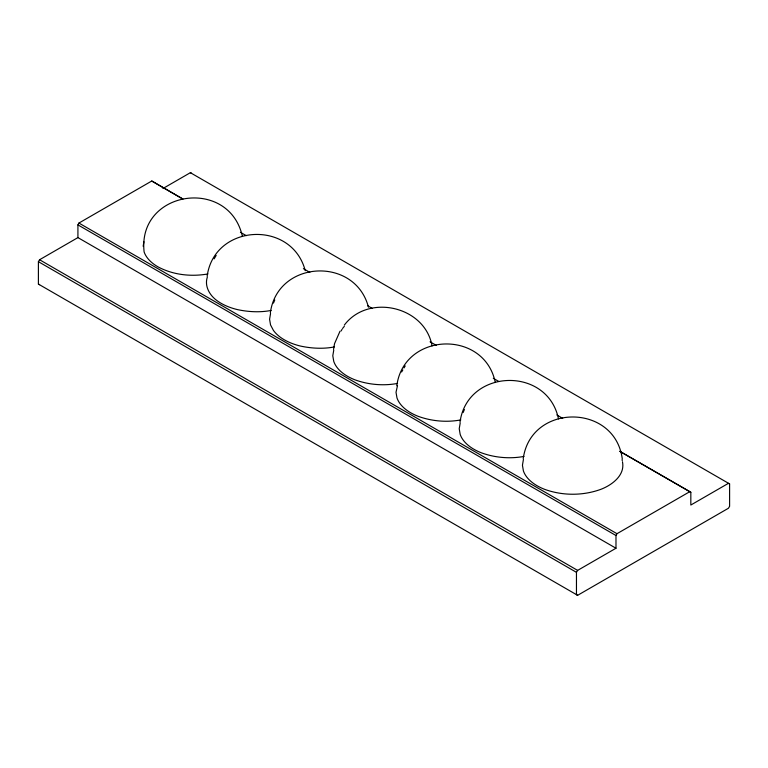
<?xml version="1.0" encoding="UTF-8"?>
<svg xmlns="http://www.w3.org/2000/svg" width="768" height="768" viewBox="0 0 768 768"><rect width="100%" height="100%" fill="white"/><g stroke="black" fill="none" stroke-linecap="round" stroke-linejoin="round"><path stroke-width="1.15" d="M690.835 492.317L690.826 505.037L728.429 483.331L729.6 483.917L729.6 506.314L728.429 508.253L577.632 595.315L576.461 594.73L576.461 572.333L577.632 570.394L615.984 548.246L615.984 535.526L616.982 533.702L689.837 491.645L690.835 492.317L620.198 451.536M207.936 273.936C191.107 276.922 173.059 274.963 157.882 266.803A50.294 29.04 0 0 1 144.115 251.933C137.184 190.31 228.998 176.525 242.41 236.429M143.155 246.269L143.923 241.738M207.149 276.269C214.195 223.584 291.907 219.504 305.242 270.691M207.331 277.104C204.576 285.216 208.704 293.587 214.848 298.906A50.314 29.05 0 0 0 237.418 309.6C248.477 311.952 260.016 312.595 271.152 310.435M270.365 312.768C277.411 260.074 355.123 256.003 368.458 307.19M270.547 313.594L269.578 319.258L270.547 324.931L273.408 330.374A50.314 29.05 0 0 0 300.634 346.099C311.683 348.451 323.222 349.085 334.358 346.934M333.581 349.258L334.531 343.68L340.003 331.219M333.763 350.093L332.794 355.757L333.763 361.421A50.304 29.04 0 0 0 355.152 379.91C368.659 384.749 383.462 386.045 397.574 383.424M396.797 385.757C403.949 331.92 484.378 329.338 495.264 382.406M460.003 422.256C467.165 368.419 547.584 365.837 558.48 418.906M460.186 423.082L459.226 428.755L460.186 434.419A50.304 29.04 0 0 0 481.584 452.899C495.091 457.738 509.894 459.034 524.006 456.422M523.219 458.746C530.726 403.075 614.765 403.075 622.262 458.746M523.402 459.581L522.442 465.245L523.402 470.918A50.304 29.04 0 0 0 544.8 489.398C562.685 495.85 582.806 495.85 600.691 489.398C611.827 485.174 625.306 475.325 622.464 461.798M273.485 303.053L274.762 300.019M463.123 412.55L464.4 409.507M397.517 385.555L396.01 392.256L396.979 397.92A50.304 29.04 0 0 0 418.368 416.4C431.875 421.248 446.678 422.544 460.79 419.923M615.984 548.246L77.923 237.6L77.923 224.88L78.922 223.056L151.776 180.998L182.678 198.893M214.138 258.854L216.173 255.418M341.078 330.989L342.096 329.27M401.616 372L402.816 369.974M404.016 367.949L405.216 365.923M577.632 595.315L38.4 284.083L38.4 261.686L39.571 259.747L77.923 237.6M342.605 328.406L344.314 326.342M344.314 325.123C368.352 293.184 425.098 306.326 432.048 345.917M162.931 188.525L190.368 172.685L191.539 173.27M38.4 284.083L39.571 284.669M190.368 172.685L729.6 483.917M182.89 199.056L151.776 180.998M240.432 232.31L246.259 235.642M303.389 268.627L309.859 272.4M367.786 305.808L372.038 308.294M430.07 341.798L436.339 345.389M493.286 378.298L498.662 381.37M556.838 414.95L562.714 418.387M619.67 451.248L689.837 491.645M78.922 223.056L616.982 533.702M77.923 224.88L615.984 535.526M39.571 259.747L577.632 570.394M38.4 261.686L576.461 572.333M622.08 459.581L622.262 460.656"/></g></svg>
